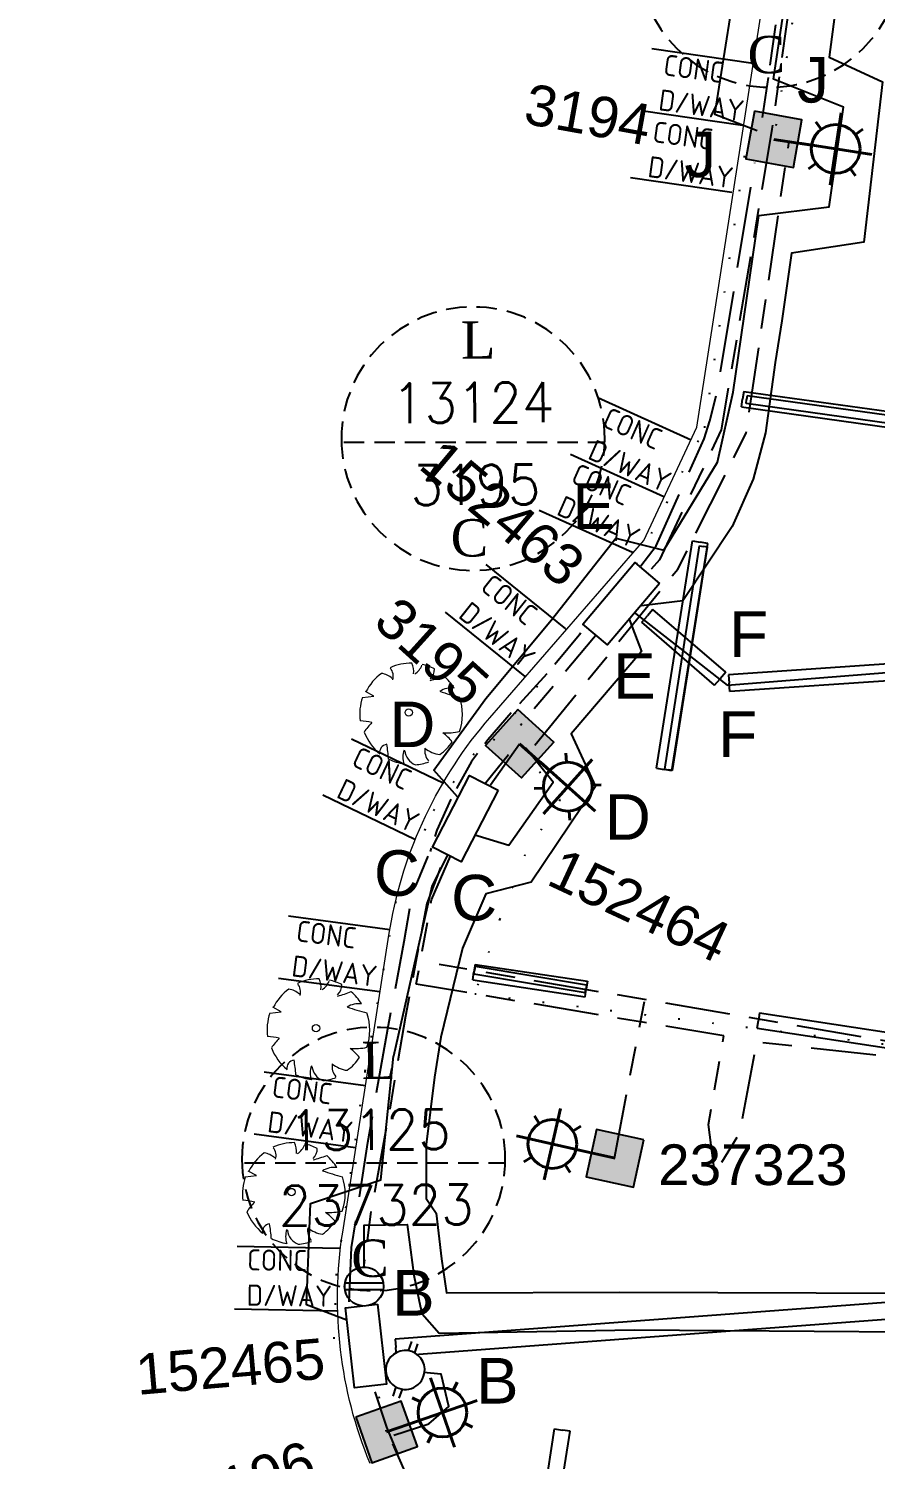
# Model space of a CAD drawing. Header units: metres. Extents: x 297818 to 299097, y 6264861 to 6266140.
# Drawn here: x 298226.2 to 298278.3, y 6265515.3 to 6265603.3 of the extents above; entities that cross this region are included whole.
import ezdxf
from ezdxf.enums import TextEntityAlignment as Align

# ---------------------------------------------------------------- set-up
doc = ezdxf.new("R2010")
doc.units = ezdxf.units.M
for name, pattern in [('Cable Exist UG', [8.2, 4, -1.2, 1.8, -1.2]), ('Cable Remove', [2, 0, -2]), ('HIDDEN2', [0.1875, 0.125, -0.0625]), ('IE Trench LV', [6.5, 5, -1.5]), ('IECLCHAINA', [8.2, 4, -1.2, 1.8, -1.2])]:
    doc.linetypes.add(name, pattern=pattern)
doc.layers.get('0').update_dxf_attribs({"color": 6})
doc.layers.add('Cadastre Land Parcels_SP_EXT', color=9, linetype='Continuous', lineweight=5)
for name, color, linetype in [('Duct_SP_NEW', 2, 'Continuous'), ('Equip_LV_NEW', 2, 'Continuous'), ('Equip_SP_SL_EXT', 7, 'Continuous'), ('Mains_LV_EXT', 7, 'Continuous'), ('Mains_LV_NEW_T84', 2, 'Continuous'), ('Mains_SL_EXT', 7, 'Continuous'), ('Notes_LV_MISC', 7, 'Continuous'), ('Notes_SL_MISC', 7, 'Continuous'), ('Notes_SP_MISC', 7, 'Continuous'), ('SupportsUG_SP_LV_NEW', 2, 'Continuous'), ('SupportsUG_SP_LV_SL_EXT', 7, 'Continuous'), ('SupportsUG_SP_SL_EXT', 7, 'Continuous'), ('Trench_SP_NEW', 2, 'Continuous'), ('UG_Details_SP_MISC', 7, 'Continuous')]:
    doc.layers.add(name, color=color, linetype=linetype)
doc.styles.add('AR12', font='Simplex')
doc.styles.add('COLUMN_LABEL', font='arial.ttf')
doc.styles.add('iecARIAL', font='arial.ttf', dxfattribs={"height": 2})
doc.styles.add('iecNAME', font='times.ttf')
doc.styles.add('IECSYMBOL1', font='isocp.shx')
doc.styles.add('POLE_LABEL', font='arial.ttf')
doc.styles.get("Standard").update_dxf_attribs({"font": 'arial.ttf'})
doc.linetypes.add('Cable New UG', pattern='A,7,-0.25,["x",Standard,S=2,R=0,X=0.2,Y=-0.8],-2.1', length=9.35)
doc.linetypes.add('Cable V', pattern='A,7.2,-0.45,["V",Standard,S=1.5,R=0,X=0,Y=-0.7],-1.8', length=9.45)

# ---------------------------------------------------------------- blocks, each defined once
blk = doc.blocks.new('COLUMN_EXT')
blk.add_hatch(color=256).paths.add_polyline_path([(-1.485, 1.485), (-1.485, -1.485), (1.485, -1.485), (1.485, 1.485)])
blk.add_lwpolyline([(-1.485, -1.485), (1.485, -1.485), (1.485, 1.485), (-1.485, 1.485)], close=True)
for tag, height, style, flags, p in [('ASSET_NUM', 2.5, 'COLUMN_LABEL', 8, (2, 2)), ('STRUCTURE_PLANT_NUMBER', 0.2, 'POLE_LABEL', 9, (1.813, 0.031)), ('STREET_CODE', 0.2, 'COLUMN_LABEL', 9, (1.813, -0.2))]:
    blk.add_attdef(tag, text='', height=height, dxfattribs=dict(style=style, flags=flags)).set_placement(p, align=Align.MIDDLE_LEFT)
at = {"flags": 9}
for tag, p in [('OWNED_BY', (1.813, -0.6)), ('STATE', (1.813, -0.8)), ('COLUMN_TYPE', (1.813, -0.4)), ('STREETNAME', (1.813, -1.6)), ('SUBURB', (1.813, -1.8)), ('USAGE', (1.813, -1)), ('LEGEND', (1.813, -1.2)), ('LOCATION', (1.813, -1.4)), ('NOTES', (1.813, -2))]:
    blk.add_attdef(tag, text='', height=0.2, dxfattribs=at).set_placement(p, align=Align.MIDDLE_LEFT)
at = {"flags": 1}
blk.add_attdef('Z', (1.813, -2.351), '', height=0.2, dxfattribs=at)
blk = doc.blocks.new('*U137')
at = {"lineweight": 40}
for p, q in [((2.583, 1.077), (2.916, 0.623)), ((4.146, 1.636), (3.458, -2.811)), ((0, 0), (2.323, -0.359)), ((5.466, 0.631), (5.012, 0.299)), ((1.578, -0.244), (6.025, -0.931)), ((2.138, -1.806), (2.591, -1.474)), ((5.02, -2.252), (4.688, -1.798))]:
    blk.add_line(p, q, dxfattribs=at)
blk.add_circle((3.802, -0.588), 1.5, dxfattribs=at)
at = {"style": 'iecARIAL', "flags": 8}
blk.add_attdef('ASSET_NUM', (1.5, 1.5), '', height=2.5, dxfattribs=at)
for tag, p, height, flags in [('CONSTRUCTED_VOLTAGE', (0.981, -0.653), 0.2, 9), ('CONTROL_TYPE', (0.981, -0.853), 0.2, 9), ('LANTERN_PURPOSE', (0.981, -1.053), 0.2, 9), ('LNUMBER', (2.181, -3.253), 2.5, 8), ('OPERATING_VOLTAGE', (0.981, -1.653), 0.2, 9), ('ORIENTATION', (0.981, -1.853), 0.2, 9), ('LANTERN_TYPE', (0.981, -1.253), 0.2, 9), ('NO_PHASES', (0.981, -1.453), 0.2, 9), ('OWNED_BY', (0.981, -2.053), 0.2, 9), ('STATE', (0.981, -2.253), 0.2, 9), ('CEXIST', (0.981, -2.653), 0.2, 9), ('USAGE', (0.981, -2.453), 0.2, 9), ('CNEW', (0.981, -2.853), 0.2, 9), ('CNUMBER', (0.981, -3.053), 0.2, 9), ('CREMOVE', (0.981, -3.253), 0.2, 9), ('CREPLACE', (0.981, -3.453), 0.2, 9), ('LKINGHEIGHT', (0.981, -3.653), 0.2, 9), ('LBRACKET', (0.981, -3.853), 0.2, 9), ('LBRACKETVOCAB', (0.981, -4.053), 0.2, 9), ('LCATEGORY', (0.981, -4.253), 0.2, 9), ('LCHARGE1', (0.981, -4.453), 0.2, 9), ('LCHARGE1PERCENT', (0.981, -4.653), 0.2, 9), ('LCHARGE2', (0.981, -4.853), 0.2, 9), ('LCHARGE2PERCENT', (0.981, -5.053), 0.2, 9), ('LCHARGE3', (0.981, -5.253), 0.2, 9), ('LCHARGE3PERCENT', (0.981, -5.453), 0.2, 9), ('LEXIST', (0.981, -5.653), 0.2, 9), ('LLAMP', (0.981, -5.853), 0.2, 9), ('LLAMPVOCAB', (0.981, -6.053), 0.2, 9), ('LMAST', (0.981, -6.253), 0.2, 9), ('LMASTVOCAB', (0.981, -6.453), 0.2, 9), ('LNEW', (0.981, -6.653), 0.2, 9), ('LANTNUMBER', (0.981, -6.853), 0.2, 9), ('LOUTREACH', (0.981, -7.253), 0.2, 9), ('LOUTREACHVOCAB', (0.981, -7.453), 0.2, 9), ('LRATECODE', (0.981, -7.653), 0.2, 9), ('LREMOVE', (0.981, -7.853), 0.2, 9), ('LREPLACE', (0.981, -8.053), 0.2, 9), ('LTYPE', (0.981, -8.253), 0.2, 9), ('LTYPEVOCAB', (0.981, -8.453), 0.2, 9), ('LEGEND', (0.981, -8.653), 0.2, 9), ('LOCATION', (0.981, -8.853), 0.2, 9), ('STREETNAME', (0.981, -9.253), 0.2, 9), ('SUBURB', (0.981, -9.453), 0.2, 1), ('NOTES', (0.981, -9.053), 0.2, 9)]:
    blk.add_attdef(tag, p, '', height=height, dxfattribs=dict(flags=flags))
blk = doc.blocks.new('*U139')
at = {"lineweight": 40}
for p, q in [((0, 0), (1.842, -1.645)), ((2.842, -0.582), (2.874, -1.144)), ((1.281, -1.143), (4.638, -4.14)), ((4.458, -0.963), (1.461, -4.32)), ((5.018, -2.524), (4.457, -2.556)), ((0.9, -2.758), (1.462, -2.726)), ((3.076, -4.7), (3.044, -4.139))]:
    blk.add_line(p, q, dxfattribs=at)
blk.add_circle((2.959, -2.641), 1.5, dxfattribs=at)
at = {"style": 'iecARIAL', "flags": 8}
blk.add_attdef('ASSET_NUM', (1.5, 1.5), '', height=2.5, dxfattribs=at)
for tag, p, height, flags in [('CONSTRUCTED_VOLTAGE', (0.981, -0.653), 0.2, 9), ('CONTROL_TYPE', (0.981, -0.853), 0.2, 9), ('LANTERN_PURPOSE', (0.981, -1.053), 0.2, 9), ('LNUMBER', (2.181, -3.253), 2.5, 8), ('OPERATING_VOLTAGE', (0.981, -1.653), 0.2, 9), ('ORIENTATION', (0.981, -1.853), 0.2, 9), ('LANTERN_TYPE', (0.981, -1.253), 0.2, 9), ('NO_PHASES', (0.981, -1.453), 0.2, 9), ('OWNED_BY', (0.981, -2.053), 0.2, 9), ('STATE', (0.981, -2.253), 0.2, 9), ('CEXIST', (0.981, -2.653), 0.2, 9), ('USAGE', (0.981, -2.453), 0.2, 9), ('CNEW', (0.981, -2.853), 0.2, 9), ('CNUMBER', (0.981, -3.053), 0.2, 9), ('CREMOVE', (0.981, -3.253), 0.2, 9), ('CREPLACE', (0.981, -3.453), 0.2, 9), ('LKINGHEIGHT', (0.981, -3.653), 0.2, 9), ('LBRACKET', (0.981, -3.853), 0.2, 9), ('LBRACKETVOCAB', (0.981, -4.053), 0.2, 9), ('LCATEGORY', (0.981, -4.253), 0.2, 9), ('LCHARGE1', (0.981, -4.453), 0.2, 9), ('LCHARGE1PERCENT', (0.981, -4.653), 0.2, 9), ('LCHARGE2', (0.981, -4.853), 0.2, 9), ('LCHARGE2PERCENT', (0.981, -5.053), 0.2, 9), ('LCHARGE3', (0.981, -5.253), 0.2, 9), ('LCHARGE3PERCENT', (0.981, -5.453), 0.2, 9), ('LEXIST', (0.981, -5.653), 0.2, 9), ('LLAMP', (0.981, -5.853), 0.2, 9), ('LLAMPVOCAB', (0.981, -6.053), 0.2, 9), ('LMAST', (0.981, -6.253), 0.2, 9), ('LMASTVOCAB', (0.981, -6.453), 0.2, 9), ('LNEW', (0.981, -6.653), 0.2, 9), ('LANTNUMBER', (0.981, -6.853), 0.2, 9), ('LOUTREACH', (0.981, -7.253), 0.2, 9), ('LOUTREACHVOCAB', (0.981, -7.453), 0.2, 9), ('LRATECODE', (0.981, -7.653), 0.2, 9), ('LREMOVE', (0.981, -7.853), 0.2, 9), ('LREPLACE', (0.981, -8.053), 0.2, 9), ('LTYPE', (0.981, -8.253), 0.2, 9), ('LTYPEVOCAB', (0.981, -8.453), 0.2, 9), ('LEGEND', (0.981, -8.653), 0.2, 9), ('LOCATION', (0.981, -8.853), 0.2, 9), ('STREETNAME', (0.981, -9.253), 0.2, 9), ('SUBURB', (0.981, -9.453), 0.2, 1), ('NOTES', (0.981, -9.053), 0.2, 9)]:
    blk.add_attdef(tag, p, '', height=height, dxfattribs=dict(flags=flags))
blk = doc.blocks.new('*U141')
at = {"lineweight": 40}
for p, q in [((2.699, 3.32), (4.176, -0.931)), ((4.336, 3.051), (4.091, 2.544)), ((1.312, 0.456), (5.563, 1.933)), ((1.581, 2.093), (2.087, 1.848)), ((0, 0), (2.024, 0.703)), ((5.294, 0.295), (4.787, 0.541)), ((2.538, -0.662), (2.783, -0.156))]:
    blk.add_line(p, q, dxfattribs=at)
blk.add_circle((3.437, 1.194), 1.5, dxfattribs=at)
at = {"style": 'iecARIAL', "flags": 8}
blk.add_attdef('ASSET_NUM', (1.5, 1.5), '', height=2.5, dxfattribs=at)
for tag, p, height, flags in [('CONSTRUCTED_VOLTAGE', (0.981, -0.653), 0.2, 9), ('CONTROL_TYPE', (0.981, -0.853), 0.2, 9), ('LANTERN_PURPOSE', (0.981, -1.053), 0.2, 9), ('LNUMBER', (2.181, -3.253), 2.5, 8), ('OPERATING_VOLTAGE', (0.981, -1.653), 0.2, 9), ('ORIENTATION', (0.981, -1.853), 0.2, 9), ('LANTERN_TYPE', (0.981, -1.253), 0.2, 9), ('NO_PHASES', (0.981, -1.453), 0.2, 9), ('OWNED_BY', (0.981, -2.053), 0.2, 9), ('STATE', (0.981, -2.253), 0.2, 9), ('CEXIST', (0.981, -2.653), 0.2, 9), ('USAGE', (0.981, -2.453), 0.2, 9), ('CNEW', (0.981, -2.853), 0.2, 9), ('CNUMBER', (0.981, -3.053), 0.2, 9), ('CREMOVE', (0.981, -3.253), 0.2, 9), ('CREPLACE', (0.981, -3.453), 0.2, 9), ('LKINGHEIGHT', (0.981, -3.653), 0.2, 9), ('LBRACKET', (0.981, -3.853), 0.2, 9), ('LBRACKETVOCAB', (0.981, -4.053), 0.2, 9), ('LCATEGORY', (0.981, -4.253), 0.2, 9), ('LCHARGE1', (0.981, -4.453), 0.2, 9), ('LCHARGE1PERCENT', (0.981, -4.653), 0.2, 9), ('LCHARGE2', (0.981, -4.853), 0.2, 9), ('LCHARGE2PERCENT', (0.981, -5.053), 0.2, 9), ('LCHARGE3', (0.981, -5.253), 0.2, 9), ('LCHARGE3PERCENT', (0.981, -5.453), 0.2, 9), ('LEXIST', (0.981, -5.653), 0.2, 9), ('LLAMP', (0.981, -5.853), 0.2, 9), ('LLAMPVOCAB', (0.981, -6.053), 0.2, 9), ('LMAST', (0.981, -6.253), 0.2, 9), ('LMASTVOCAB', (0.981, -6.453), 0.2, 9), ('LNEW', (0.981, -6.653), 0.2, 9), ('LANTNUMBER', (0.981, -6.853), 0.2, 9), ('LOUTREACH', (0.981, -7.253), 0.2, 9), ('LOUTREACHVOCAB', (0.981, -7.453), 0.2, 9), ('LRATECODE', (0.981, -7.653), 0.2, 9), ('LREMOVE', (0.981, -7.853), 0.2, 9), ('LREPLACE', (0.981, -8.053), 0.2, 9), ('LTYPE', (0.981, -8.253), 0.2, 9), ('LTYPEVOCAB', (0.981, -8.453), 0.2, 9), ('LEGEND', (0.981, -8.653), 0.2, 9), ('LOCATION', (0.981, -8.853), 0.2, 9), ('STREETNAME', (0.981, -9.253), 0.2, 9), ('SUBURB', (0.981, -9.453), 0.2, 1), ('NOTES', (0.981, -9.053), 0.2, 9)]:
    blk.add_attdef(tag, p, '', height=height, dxfattribs=dict(flags=flags))
blk = doc.blocks.new('*U140')
at = {"lineweight": 40}
for p, q in [((3.968, 2.223), (3.937, -2.277)), ((2.504, 1.441), (2.899, 1.041)), ((5.421, 1.421), (5.021, 1.026)), ((0, 0), (2.456, -0.017)), ((1.703, -0.011), (6.203, -0.043)), ((2.484, -1.475), (2.885, -1.08)), ((5.401, -1.495), (5.006, -1.095))]:
    blk.add_line(p, q, dxfattribs=at)
blk.add_circle((3.953, -0.027), 1.5, dxfattribs=at)
at = {"style": 'iecARIAL', "flags": 8}
blk.add_attdef('ASSET_NUM', (1.5, 1.5), '', height=2.5, dxfattribs=at)
for tag, p, height, flags in [('CONSTRUCTED_VOLTAGE', (0.981, -0.653), 0.2, 9), ('CONTROL_TYPE', (0.981, -0.853), 0.2, 9), ('LANTERN_PURPOSE', (0.981, -1.053), 0.2, 9), ('LNUMBER', (2.181, -3.253), 2.5, 8), ('OPERATING_VOLTAGE', (0.981, -1.653), 0.2, 9), ('ORIENTATION', (0.981, -1.853), 0.2, 9), ('LANTERN_TYPE', (0.981, -1.253), 0.2, 9), ('NO_PHASES', (0.981, -1.453), 0.2, 9), ('OWNED_BY', (0.981, -2.053), 0.2, 9), ('STATE', (0.981, -2.253), 0.2, 9), ('CEXIST', (0.981, -2.653), 0.2, 9), ('USAGE', (0.981, -2.453), 0.2, 9), ('CNEW', (0.981, -2.853), 0.2, 9), ('CNUMBER', (0.981, -3.053), 0.2, 9), ('CREMOVE', (0.981, -3.253), 0.2, 9), ('CREPLACE', (0.981, -3.453), 0.2, 9), ('LKINGHEIGHT', (0.981, -3.653), 0.2, 9), ('LBRACKET', (0.981, -3.853), 0.2, 9), ('LBRACKETVOCAB', (0.981, -4.053), 0.2, 9), ('LCATEGORY', (0.981, -4.253), 0.2, 9), ('LCHARGE1', (0.981, -4.453), 0.2, 9), ('LCHARGE1PERCENT', (0.981, -4.653), 0.2, 9), ('LCHARGE2', (0.981, -4.853), 0.2, 9), ('LCHARGE2PERCENT', (0.981, -5.053), 0.2, 9), ('LCHARGE3', (0.981, -5.253), 0.2, 9), ('LCHARGE3PERCENT', (0.981, -5.453), 0.2, 9), ('LEXIST', (0.981, -5.653), 0.2, 9), ('LLAMP', (0.981, -5.853), 0.2, 9), ('LLAMPVOCAB', (0.981, -6.053), 0.2, 9), ('LMAST', (0.981, -6.253), 0.2, 9), ('LMASTVOCAB', (0.981, -6.453), 0.2, 9), ('LNEW', (0.981, -6.653), 0.2, 9), ('LANTNUMBER', (0.981, -6.853), 0.2, 9), ('LOUTREACH', (0.981, -7.253), 0.2, 9), ('LOUTREACHVOCAB', (0.981, -7.453), 0.2, 9), ('LRATECODE', (0.981, -7.653), 0.2, 9), ('LREMOVE', (0.981, -7.853), 0.2, 9), ('LREPLACE', (0.981, -8.053), 0.2, 9), ('LTYPE', (0.981, -8.253), 0.2, 9), ('LTYPEVOCAB', (0.981, -8.453), 0.2, 9), ('LEGEND', (0.981, -8.653), 0.2, 9), ('LOCATION', (0.981, -8.853), 0.2, 9), ('STREETNAME', (0.981, -9.253), 0.2, 9), ('SUBURB', (0.981, -9.453), 0.2, 1), ('NOTES', (0.981, -9.053), 0.2, 9)]:
    blk.add_attdef(tag, p, '', height=height, dxfattribs=dict(flags=flags))
blk = doc.blocks.new('PILLAR_NEW')
for tag, height, flags, p in [('ASSET_NUM', 2.5, 8, (2, 4)), ('STREET_CODE', 0.2, 9, (1.5, 2)), ('OWNED_BY', 0.2, 9, (1.5, 1.8)), ('OPERATED_BY', 0.2, 9, (1.5, 1.6))]:
    blk.add_attdef(tag, text='', height=height, dxfattribs=dict(flags=flags)).set_placement(p, align=Align.MIDDLE_LEFT)
blk.add_wipeout([(-2.475, 0.99), (2.475, 0.99), (2.475, -0.99), (-2.475, -0.99)])
at = {"lineweight": -3}
blk.add_lwpolyline([(-2.475, 0.99), (2.475, 0.99), (2.475, -0.99), (-2.475, -0.99)], close=True, dxfattribs=at)
for tag, flags, p in [('STATE', 9, (1.5, 1.2)), ('SUPPORT_TYPE', 9, (1.5, 1)), ('USAGE', 9, (1.5, 0.8)), ('MAINTAINED_BY', 9, (1.5, 1.4)), ('SUBURB', 9, (1.5, 0.2)), ('STREETNAME', 9, (1.5, 0)), ('LEGEND', 9, (1.5, 0.6)), ('PARENT', 9, (1.5, 0.4)), ('Z', 1, (1.5, -0.6)), ('LOCATION', 9, (1.5, -0.2)), ('NOTES', 9, (1.5, -0.4))]:
    blk.add_attdef(tag, text='', height=0.2, dxfattribs=dict(flags=flags)).set_placement(p, align=Align.MIDDLE_LEFT)
blk = doc.blocks.new('*U158')
for tag, p, flags in [('OPERATING_VOLTAGE', (1.08, -1.64), 9), ('NO_PHASES', (1.07, -1.92), 9), ('CONSTRUCTED_VOLTAGE', (1.07, -2.19), 9), ('OPERATED_BY', (1.05, -2.9), 9), ('ORIENTATION', (1.06, -3.43), 9), ('OWNED_BY', (1.06, -3.19), 9), ('ACTUAL_STATUS', (1.09, -2.43), 9), ('MAINTAINED_BY', (1.07, -2.66), 9), ('STATE', (1.05, -4.13), 9), ('SWITCH_TYPE', (1.05, -4.38), 9), ('USAGE', (1.07, -3.68), 9), ('NOTES', (1.07, -3.88), 1), ('Z', (1.06, -4.88), 9), ('LEGEND', (1.06, -4.64), 9)]:
    blk.add_attdef(tag, p, '', height=0.2, dxfattribs=dict(flags=flags))
blk.add_wipeout([(-0.62, 5.91), (-0.73, 5.76), (-0.82, 5.59), (-0.88, 5.42), (-0.93, 5.23), (-0.95, 5.05), (-0.94, 4.86), (-0.92, 4.67), (-0.87, 4.49), (-0.79, 4.32), (-0.7, 4.16), (-0.59, 4.01), (-0.46, 3.87), (-0.31, 3.75), (-0.15, 3.66), (0.02, 3.58), (0.2, 3.53), (0.39, 3.49), (0.57, 3.48), (0.76, 3.5), (0.94, 3.54), (1.12, 3.6), (1.29, 3.68), (1.45, 3.79), (1.59, 3.91), (1.71, 4.05), (1.82, 4.2), (1.91, 4.37), (1.98, 4.54), (2.02, 4.72), (2.04, 4.91), (2.04, 5.1), (2.01, 5.28), (1.96, 5.47), (1.89, 5.64), (1.79, 5.8), (1.68, 5.95), (1.55, 6.09), (1.4, 6.2), (1.24, 6.3), (1.07, 6.38), (0.89, 6.43), (0.71, 6.46), (0.52, 6.47), (0.33, 6.46), (0.15, 6.42), (-0.03, 6.36), (-0.2, 6.27), (-0.35, 6.17), (-0.5, 6.05)])
for p, q in [((0.3, 6.45), (0.3, 7.2)), ((0.8, 6.45), (0.8, 7.2)), ((0.3, 3.51), (0.3, 2.76)), ((0.8, 3.51), (0.8, 2.76))]:
    blk.add_line(p, q)
blk.add_lwpolyline([(2.04, 4.98, 1), (-0.95, 4.98, 1)], format="xyb", close=True)
blk = doc.blocks.new('*U208')
for tag, flags, p in [('ACTUAL_STATUS', 9, (1.5, 0)), ('CONSTRUCTED_VOLTAGE', 9, (1.5, -0.2)), ('OPERATING_VOLTAGE', 9, (1.5, -0.6)), ('ORIENTATION', 9, (1.5, -0.8)), ('STATE', 9, (1.5, -1)), ('SWITCH_TYPE', 9, (1.5, -1.2)), ('NO_PHASES', 9, (1.5, -0.4)), ('OWNED_BY', 9, (1.5, -1.8)), ('OPERATED_BY', 9, (1.5, -2)), ('USAGE', 9, (1.5, -1.4)), ('NOTES', 9, (1.5, -1.6)), ('MAINTAINED_BY', 9, (1.5, -2.2)), ('TYPE', 9, (1.5, -2.6)), ('Z', 1, (1.5, -2.8)), ('NUMBER_OF_PHASES', 9, (1.5, -2.4))]:
    blk.add_attdef(tag, text='', height=0.2, dxfattribs=dict(flags=flags)).set_placement(p, align=Align.MIDDLE_LEFT)
blk.add_wipeout([(-3.66, 6.35), (-3.78, 6.21), (-3.88, 6.05), (-3.97, 5.88), (-4.03, 5.71), (-4.07, 5.52), (-4.09, 5.34), (-4.09, 5.15), (-4.06, 4.97), (-4, 4.78), (-3.93, 4.61), (-3.83, 4.45), (-3.72, 4.3), (-3.59, 4.17), (-3.44, 4.06), (-3.28, 3.96), (-3.11, 3.89), (-2.93, 3.83), (-2.74, 3.8), (-2.55, 3.8), (-2.37, 3.81), (-2.18, 3.86), (-2.01, 3.92), (-1.84, 4), (-1.68, 4.11), (-1.54, 4.23), (-1.42, 4.37), (-1.31, 4.53), (-1.23, 4.7), (-1.16, 4.87), (-1.12, 5.06), (-1.11, 5.24), (-1.11, 5.43), (-1.14, 5.62), (-1.19, 5.8), (-1.27, 5.97), (-1.36, 6.13), (-1.48, 6.28), (-1.61, 6.41), (-1.76, 6.53), (-1.92, 6.62), (-2.09, 6.7), (-2.27, 6.75), (-2.46, 6.78), (-2.65, 6.78), (-2.83, 6.77), (-3.02, 6.73), (-3.19, 6.66), (-3.36, 6.58), (-3.51, 6.47)])
for p, q in [((-2.85, 3.81), (-2.85, 6.77)), ((-2.35, 3.81), (-2.35, 6.77))]:
    blk.add_line(p, q)
blk.add_circle((-2.6, 5.29), 1.5)
blk = doc.blocks.new('TREE5')
for p, q in [((-5.82, 1.84), (-4.43, 2)), ((-5.45, 2.55), (-5.45, 2.55)), ((-4.43, 2), (-5.45, 2.55))]:
    blk.add_line(p, q)
blk.add_circle((-0.14, -0.02), 0.451)
for centre, radius, start, end in [((0.17, -0.24), 6.29, 89.3321, 114.3856), ((-3.58, 4.44), 1.54, 343.6555, 39.76), ((-1.8, 5.03), 2.28, 352.0775, 26.6128), ((-0.73, 6.68), 2.38, 304.1868, 338.5411), ((0.17, -0.24), 6.27, 62.8767, 77.7021), ((1.21, 5.35), 1.82, 315.8454, 359.7651), ((0.17, -0.24), 6.22, 126.0751, 153.6245), ((-3.93, 2.18), 2.65, 48.5203, 80.5151), ((-2.62, 22.51), 19.28, 285.4397, 290.7099), ((0.17, -0.24), 6.18, 31.4098, 49.4752), ((0.17, -0.24), 6.34, 160.8426, 187.275), ((5.13, 0.24), 2.76, 83.5323, 121.6544), ((11.59, 24.42), 23.21, 250.0865, 256.3451), ((0.17, -0.24), 6.3, 340.3307, 19.43), ((-6.94, -11.4), 10.4, 77.3728, 85.4649), ((0.21, -6.18), 6.93, 134.7782, 147.3315), ((0.17, -0.24), 6.19, 200.8103, 231.4392), ((4.49, 5.21), 7.74, 266.7455, 282.0146), ((0.26, -7.73), 6.44, 39.6536, 53.993), ((-2.7, -4.95), 1.03, 97.741, 188.8107), ((-15.69, -6.41), 13.08, 2.9465, 10.9238), ((1.74, -5.5), 2.6, 160.6009, 199.3991), ((1.45, -4.49), 2.1, 186.1912, 248.4952), ((3.76, -4.72), 1.93, 170.6314, 220.6278), ((4.11, -1.67), 3.55, 230.4582, 263.1093), ((0.17, -0.24), 6.07, 305.394, 326.2464), ((0.17, -0.24), 6.16, 243.1498, 261.8356), ((0.17, -0.24), 6.23, 274.7236, 290.3277)]:
    blk.add_arc(centre, radius, start, end)

msp = doc.modelspace()

# ---------------------------------------------------------------- linework, layer by layer
at = {"layer": 'Cadastre Land Parcels_SP_EXT', "linetype": 'Continuous'}
msp.add_lwpolyline([(298247.205, 6265515.082), (298247.036, 6265515.502), (298246.874, 6265515.925), (298246.721, 6265516.351), (298246.574, 6265516.778), (298246.434, 6265517.209), (298246.301, 6265517.642), (298246.176, 6265518.077), (298246.059, 6265518.514), (298245.949, 6265518.953), (298245.846, 6265519.395), (298245.751, 6265519.837), (298245.664, 6265520.281), (298245.584, 6265520.727), (298245.512, 6265521.173), (298245.447, 6265521.621), (298245.39, 6265522.07), (298245.341, 6265522.52), (298245.299, 6265522.971), (298245.264, 6265523.422), (298245.238, 6265523.874), (298245.219, 6265524.327), (298245.208, 6265524.779), (298245.205, 6265525.231), (298245.209, 6265525.684), (298245.221, 6265526.137), (298245.241, 6265526.589), (298245.268, 6265527.041), (298245.304, 6265527.492), (298245.347, 6265527.943), (298245.397, 6265528.392), (298245.455, 6265528.841), (298245.521, 6265529.289), (298248.359, 6265547.547), (298248.432, 6265547.994), (298248.513, 6265548.439), (298248.601, 6265548.883), (298248.697, 6265549.325), (298248.801, 6265549.766), (298248.912, 6265550.204), (298249.03, 6265550.641), (298249.156, 6265551.076), (298249.289, 6265551.509), (298249.43, 6265551.939), (298249.577, 6265552.366), (298249.733, 6265552.792), (298249.895, 6265553.215), (298250.064, 6265553.634), (298250.242, 6265554.051), (298250.425, 6265554.465), (298250.616, 6265554.875), (298250.813, 6265555.282), (298251.018, 6265555.686), (298251.229, 6265556.086), (298251.448, 6265556.483), (298251.673, 6265556.875), (298251.904, 6265557.264), (298252.143, 6265557.649), (298252.387, 6265558.03), (298252.639, 6265558.406), (298252.896, 6265558.779), (298253.16, 6265559.147), (298253.43, 6265559.509), (298253.706, 6265559.868), (298253.988, 6265560.222), (298254.277, 6265560.571), (298254.571, 6265560.915), (298264.043, 6265571.809), (298264.043, 6265571.809), (298267.283, 6265578.772), (298273.314, 6265617.564)], dxfattribs=at)
at = {"layer": 'Duct_SP_NEW'}
for p, q in [((298264.592, 6265567.566), (298264.252, 6265567.172)), ((298269.067, 6265563.708), (298264.592, 6265567.566)), ((298263.912, 6265566.779), (298264.252, 6265567.172)), ((298268.387, 6265562.921), (298263.912, 6265566.779)), ((298286.704, 6265564.751), (298269.244, 6265563.557)), ((298268.387, 6265562.921), (298268.727, 6265563.315)), ((298269.067, 6265563.708), (298268.727, 6265563.315)), ((298269.244, 6265563.557), (298269.28, 6265563.038)), ((298286.775, 6265563.713), (298269.315, 6265562.52)), ((298269.315, 6265562.52), (298269.28, 6265563.038)), ((298285.168, 6265525.449), (298248.757, 6265522.725)), ((298285.246, 6265524.412), (298248.835, 6265521.688)), ((298248.757, 6265522.725), (298248.796, 6265522.207)), ((298248.835, 6265521.688), (298248.796, 6265522.207))]:
    msp.add_line(p, q, dxfattribs=at)
at = {"layer": 'Mains_LV_EXT', "linetype": 'Cable Remove'}
for points in [[(298196.497, 6265609.058), (298198.819, 6265611.412), (298202.455, 6265634.072), (298271.051, 6265623.895), (298275.442, 6265618.141), (298272.027, 6265596.46)], [(298254.785, 6265559.534), (298263.565, 6265570.358), (298267.776, 6265578.728), (298270.411, 6265596.675)], [(298244.998, 6265522.742), (298245.135, 6265526.641), (298246.91, 6265539.196), (298248.891, 6265550.134), (298251.103, 6265555.223), (298254.31, 6265559.725)], [(298256.401, 6265559.319), (298258.88, 6265555.863), (298256.725, 6265552.498), (298255.18, 6265548.548), (298253.636, 6265543.951), (298283.433, 6265540.295), (298285.41, 6265537.739), (298284.065, 6265526.797), (298287.15, 6265526.354), (298288.252, 6265520.241)], [(298248.216, 6265517.024), (298247.088, 6265522.335)]]:
    msp.add_lwpolyline(points, dxfattribs=at)
at = {"layer": 'Mains_LV_EXT', "linetype": 'Cable Exist UG', "flags": 128}
msp.add_lwpolyline([(298254.474, 6265482.774), (298256.197, 6265493.531), (298255.449, 6265497.659), (298254.414, 6265503.032), (298248.609, 6265516.285)], dxfattribs=at)
at = {"layer": 'Mains_LV_NEW_T84', "linetype": 'Cable New UG', "flags": 128}
for points in [[(298270.803, 6265635.222), (298271.067, 6265633.614), (298277.563, 6265632.702), (298276.637, 6265623.703), (298276.181, 6265618.392), (298275.773, 6265611.256), (298275.443, 6265608.136), (298276.158, 6265607.154), (298275.425, 6265601.506), (298278.715, 6265600.002), (298277.553, 6265590.138), (298273.108, 6265589.47), (298272.519, 6265585.307), (298272.101, 6265582.747), (298271.522, 6265578.429), (298270.749, 6265575.582), (298269.47, 6265572.659), (298266.423, 6265568.103), (298262.857, 6265567.665), (298263.893, 6265564.992), (298259.571, 6265559.915), (298261.058, 6265556.696), (298257.103, 6265550.804), (298254.33, 6265550.099), (298252.878, 6265546.75), (298251.554, 6265541.285), (298251.16, 6265538.827), (298250.646, 6265534.686), (298250.66, 6265531.367), (298251.274, 6265530.458), (298251.594, 6265527.657), (298251.913, 6265525.569), (298262.544, 6265525.621), (298280.679, 6265525.546), (298288.419, 6265525.762), (298288.971, 6265525.634), (298288.567, 6265523.07), (298288.419, 6265520.625), (298286.889, 6265506.631), (298282.956, 6265507.09)], [(298270.528, 6265587.829), (298271.102, 6265591.776), (298275.426, 6265592.321), (298276.319, 6265598.441), (298272.014, 6265600.168), (298273.248, 6265608.508)], [(298254.026, 6265554.423), (298251.116, 6265557.696), (298254.329, 6265562.101), (298258.354, 6265566.922), (298262.315, 6265571.957), (298265.271, 6265571.208), (298268.565, 6265576.625), (298269.524, 6265580.919), (298270.528, 6265587.829)], [(298251.944, 6265552.445), (298251.003, 6265550.543), (298248.648, 6265540.123)], [(298245.777, 6265523.893), (298243.29, 6265524.825), (298243.549, 6265531.064), (298247.874, 6265532.514), (298248.648, 6265540.123)], [(298246.839, 6265524.888), (298246.839, 6265529.731), (298249.477, 6265529.772), (298249.893, 6265526.652), (298250.298, 6265524.671), (298250.398, 6265524.276)], [(298248.672, 6265516.826), (298250.823, 6265517.515), (298252.038, 6265518.58), (298251.578, 6265520.578), (298247.453, 6265520.961), (298247.295, 6265523.508)]]:
    msp.add_lwpolyline(points, dxfattribs=at)
at = {"layer": 'Mains_LV_NEW_T84', "linetype": 'Cable V', "flags": 128}
for points in [[(298271.007, 6265596.981), (298268.394, 6265597.986), (298270.008, 6265608.201), (298273.143, 6265609.455)], [(298252.9, 6265553.933), (298255.735, 6265553.089), (298258.471, 6265556.954), (298256.776, 6265559.044)]]:
    msp.add_lwpolyline(points, dxfattribs=at)
at = {"layer": 'Mains_SL_EXT', "linetype": 'Cable Exist UG', "flags": 128}
for points in [[(298257.34, 6265559.225), (298266.121, 6265570.049), (298270.332, 6265578.419), (298272.966, 6265596.366)], [(298268.396, 6265532.896), (298268.006, 6265535.923), (298268.959, 6265541.358), (298250.044, 6265544.549), (298250.982, 6265549.728), (298253.194, 6265554.816), (298256.401, 6265559.319)], [(298286.657, 6265515.54), (298286.751, 6265526.847), (298284.711, 6265527.146), (298286.192, 6265537.761), (298284.781, 6265539.443), (298270.962, 6265540.988), (298269.926, 6265535.404), (298268.396, 6265532.896)]]:
    msp.add_lwpolyline(points, dxfattribs=at)
at = {"layer": 'Notes_SL_MISC', "linetype": 'HIDDEN2', "ltscale": 10}
for p, q in [((298245.6, 6265577.84), (298261.577, 6265577.84)), ((298239.487, 6265533.569), (298255.463, 6265533.569))]:
    msp.add_line(p, q, dxfattribs=at)
for points in [[(298263.69, 6265607.763, 1), (298279.886, 6265607.763, 1), (298263.69, 6265607.763)], [(298245.439, 6265578.062, 1), (298261.634, 6265578.062, 1), (298245.439, 6265578.062)]]:
    msp.add_lwpolyline(points, format="xyb", dxfattribs=at)
at = {"layer": 'Notes_SP_MISC', "linetype": 'Continuous'}
for p, q in [((298270.751, 6265601.12), (298264.524, 6265602.016)), ((298270.1, 6265597.31), (298263.873, 6265598.206)), ((298269.439, 6265593.203), (298263.212, 6265594.098)), ((298266.942, 6265577.98), (298261.207, 6265580.567)), ((298265.26, 6265574.5), (298259.525, 6265577.087)), ((298263.345, 6265571.059), (298257.61, 6265573.645)), ((298259.242, 6265566.388), (298254.345, 6265570.337)), ((298256.738, 6265563.444), (298251.84, 6265567.393)), ((298251.73, 6265556.864), (298246.06, 6265559.59)), ((298249.963, 6265553.426), (298244.293, 6265556.153)), ((298248.419, 6265547.88), (298242.183, 6265548.713)), ((298247.806, 6265544.064), (298241.571, 6265544.896)), ((298246.93, 6265538.301), (298240.694, 6265539.133)), ((298246.317, 6265534.484), (298240.081, 6265535.317)), ((298245.336, 6265528.3), (298239.045, 6265528.42))]:
    msp.add_line(p, q, dxfattribs=at)
at = {"layer": 'Trench_SP_NEW', "color": 4, "linetype": 'IE Trench LV', "ltscale": 0.5, "flags": 128}
for points in [[(298271.338, 6265597.796), (298274.166, 6265617.536), (298274.376, 6265619.006)], [(298260.157, 6265566.106), (298258.33, 6265563.898), (298256.035, 6265561.392), (298254.442, 6265559.566), (298253.446, 6265558.234), (298252.288, 6265556.144), (298251.302, 6265554.002), (298250.903, 6265552.698)]]:
    msp.add_lwpolyline(points, dxfattribs=at)
at = {"layer": 'Trench_SP_NEW', "color": 4, "linetype": 'IE Trench LV', "flags": 128}
msp.add_lwpolyline([(298263.846, 6265570.259), (298264.798, 6265571.482), (298267.748, 6265578.065), (298268.09, 6265579.158), (298268.565, 6265580.999), (298270.851, 6265595.017)], dxfattribs=at)
at = {"layer": 'UG_Details_SP_MISC'}
for p, q in [((298270.173, 6265580.974), (298270.106, 6265580.498)), ((298270.173, 6265580.974), (298288.774, 6265578.375)), ((298270.385, 6265580.704), (298270.351, 6265580.466)), ((298288.74, 6265578.137), (298270.385, 6265580.704)), ((298270.04, 6265580.023), (298270.106, 6265580.498)), ((298270.04, 6265580.023), (298288.641, 6265577.424)), ((298270.318, 6265580.229), (298270.351, 6265580.466)), ((298288.674, 6265577.662), (298270.318, 6265580.229)), ((298264.81, 6265557.807), (298267.018, 6265571.777)), ((298265.321, 6265557.75), (298267.466, 6265571.469)), ((298265.758, 6265557.657), (298267.967, 6265571.627)), ((298265.796, 6265557.676), (298267.94, 6265571.395)), ((298267.018, 6265571.777), (298267.493, 6265571.702)), ((298267.466, 6265571.469), (298267.703, 6265571.432)), ((298267.967, 6265571.627), (298267.493, 6265571.702)), ((298267.94, 6265571.395), (298267.703, 6265571.432)), ((298264.81, 6265557.807), (298265.284, 6265557.732)), ((298265.758, 6265557.657), (298265.284, 6265557.732)), ((298265.321, 6265557.75), (298265.559, 6265557.713)), ((298265.796, 6265557.676), (298265.559, 6265557.713)), ((298253.664, 6265545.753), (298253.593, 6265545.278)), ((298253.668, 6265545.619), (298253.628, 6265545.383)), ((298253.664, 6265545.753), (298260.562, 6265544.722)), ((298260.518, 6265544.473), (298253.668, 6265545.619)), ((298253.522, 6265544.804), (298253.593, 6265545.278)), ((298253.522, 6265544.804), (298260.42, 6265543.772)), ((298253.589, 6265545.146), (298253.628, 6265545.383)), ((298260.438, 6265543.999), (298253.589, 6265545.146)), ((298260.562, 6265544.722), (298260.491, 6265544.247)), ((298260.42, 6265543.772), (298260.491, 6265544.247)), ((298260.438, 6265543.999), (298260.478, 6265544.236)), ((298260.518, 6265544.473), (298260.478, 6265544.236)), ((298271.007, 6265541.836), (298271.08, 6265542.311)), ((298271.152, 6265542.785), (298271.08, 6265542.311)), ((298271.152, 6265542.785), (298286.216, 6265540.475)), ((298271.007, 6265541.836), (298286.07, 6265539.526)), ((298256.344, 6265503.239), (298258.552, 6265517.21)), ((298257.292, 6265503.09), (298259.5, 6265517.06)), ((298258.552, 6265517.21), (298259.026, 6265517.135)), ((298259.5, 6265517.06), (298259.026, 6265517.135))]:
    msp.add_line(p, q, dxfattribs=at)
at = {"layer": 'UG_Details_SP_MISC', "color": 7, "linetype": 'Cable Exist UG', "flags": 128}
for points in [[(298241.32, 6265628.29), (298270.637, 6265623.534), (298274.781, 6265617.588), (298271.909, 6265597.095), (298268.795, 6265578.605), (298264.989, 6265570.627), (298256.45, 6265560.445)], [(298255.724, 6265558.629), (298252.774, 6265555.003), (298250.701, 6265549.504), (298249.386, 6265542.57), (298248.329, 6265536.384), (298247.229, 6265530.412), (298246.787, 6265526.949), (298246.891, 6265521.309), (298248.21, 6265517.313), (298254.477, 6265502.256), (298254.763, 6265499.142), (298255.205, 6265493.966), (298254.983, 6265491.435), (298254.225, 6265483.639)], [(298285.487, 6265539.924), (298251.451, 6265545.757)], [(298262.228, 6265533.837), (298264.067, 6265543.472)]]:
    msp.add_lwpolyline(points, dxfattribs=at)

# ---------------------------------------------------------------- block references
at = {"layer": 'Cadastre Land Parcels_SP_EXT', "color": 3, "xscale": 0.5, "yscale": 0.5, "zscale": 0.5}
for p in [(298249.652, 6265561.246), (298243.954, 6265541.842), (298242.446, 6265531.776)]:
    msp.add_blockref('TREE5', p, dxfattribs=at)
at = {"layer": 'Equip_SP_SL_EXT'}
for name, p in [('*U137', (298272.027, 6265596.46)), ('*U139', (298256.401, 6265559.319)), ('*U141', (298248.216, 6265517.024))]:
    msp.add_blockref(name, p, dxfattribs=at)
at = {"layer": 'Equip_SP_SL_EXT', "rotation": 167.5845842672136}
msp.add_blockref('*U140', (298262.263, 6265533.837), dxfattribs=at)
at = {"layer": 'SupportsUG_SP_LV_SL_EXT'}
ref = msp.add_blockref('COLUMN_EXT', (298272.027, 6265596.46), dxfattribs=dict(at, rotation=259.7841793840208))
ref.add_attrib('ASSET_NUM', '3194', dxfattribs={"layer": '0', "height": 2.5, "rotation": 349.8204, "style": 'COLUMN_LABEL'}).set_placement((298264.647, 6265598.54), align=Align.TOP_RIGHT)
ref = msp.add_blockref('COLUMN_EXT', (298256.401, 6265559.319), dxfattribs=dict(at, rotation=227.8381264496566))
ref.add_attrib('ASSET_NUM', '3195', dxfattribs={"layer": '0', "height": 2.5, "rotation": 317.87435, "style": 'COLUMN_LABEL'}).set_placement((298254.745, 6265563.311), align=Align.TOP_RIGHT)
ref = msp.add_blockref('COLUMN_EXT', (298248.216, 6265517.024), dxfattribs=dict(at, rotation=289.4527161809633))
ref.add_attrib('ASSET_NUM', '3196', dxfattribs={"layer": '0', "height": 2.5, "rotation": 19.48894, "style": 'COLUMN_LABEL'}).set_placement((298243.23, 6265516.553), align=Align.TOP_RIGHT)
at = {"layer": 'SupportsUG_SP_SL_EXT'}
ref = msp.add_blockref('COLUMN_EXT', (298262.263, 6265533.837), dxfattribs=dict(at, rotation=167.5845842672136))
ref.add_attrib('ASSET_NUM', '237323', dxfattribs={"layer": '0', "height": 2.5, "style": 'COLUMN_LABEL'}).set_placement((298276.562, 6265534.693), align=Align.TOP_RIGHT)

# ---------------------------------------------------------------- texts
at = {"layer": 'Notes_LV_MISC', "color": 2, "linetype": 'Cable New UG', "char_height": 2.8, "attachment_point": 1, "style": 'iecARIAL'}
for s, insert in [('J', (298266.527, 6265596.94)), ('D', (298248.393, 6265561.908)), ('F', (298268.61, 6265561.302)), ('C', (298247.443, 6265552.767)), ('B', (298253.725, 6265521.567))]:
    msp.add_mtext_dynamic_manual_height_columns(s, width=12.86037, gutter_width=10, heights=[2.8], dxfattribs=dict(at, insert=insert))
at = {"layer": 'Notes_SL_MISC', "linetype": 'IECLCHAINA', "lineweight": 0, "style": 'iecNAME'}
for s, p in [('C', (298270.419, 6265600.515)), ('L', (298252.803, 6265582.977)), ('C', (298252.167, 6265570.815)), ('L', (298246.689, 6265538.706))]:
    msp.add_text(s, height=2.293, rotation=0.41928, dxfattribs=at).set_placement(p)
at = {"layer": 'Notes_SL_MISC', "lineweight": 0, "style": 'AR12', "width": 0.948629}
for s, p in [('13124', (298253.553, 6265578.312, 35.967)), ('3195', (298253.705, 6265573.271, 35.967)), ('13125', (298247.191, 6265533.63, 35.967)), ('237323', (298247.592, 6265529, 35.967))]:
    msp.add_text(s, height=2.4538, rotation=0.39044, dxfattribs=at).set_placement(p, align=Align.BOTTOM_CENTER)
at = {"layer": 'Notes_SP_MISC', "color": 7, "char_height": 1.3, "width": 98.31785, "attachment_point": 4, "style": 'IECSYMBOL1'}
for insert, rotation in [((298265.121, 6265599.979), 352.1175), ((298264.46, 6265595.871), 352.1175), ((298261.217, 6265578.445), 336.02248), ((298259.301, 6265575.003), 336.02248), ((298253.643, 6265568.47), 321.42068), ((298245.803, 6265557.613), 334.61319), ((298242.553, 6265546.753), 352.69358), ((298241.064, 6265537.174), 352.69358)]:
    msp.add_mtext('CONC\\PD/WAY', dxfattribs=dict(at, insert=insert, rotation=rotation))
at = {"layer": 'Notes_SP_MISC', "color": 2, "linetype": 'Cable New UG', "char_height": 2.8, "attachment_point": 1, "style": 'iecARIAL'}
for s, insert in [('J', (298273.457, 6265601.521)), ('F', (298269.285, 6265567.448)), ('E', (298262.151, 6265564.877)), ('C', (298252.188, 6265551.26)), ('B', (298248.568, 6265526.969))]:
    msp.add_mtext_dynamic_manual_height_columns(s, width=12.86037, gutter_width=10, heights=[2.8], dxfattribs=dict(at, insert=insert))

# ---------------------------------------------------------------- next in the draw order: block references
at = {"layer": 'SupportsUG_SP_LV_NEW'}
ref = msp.add_blockref('PILLAR_NEW', (298246.96, 6265522.304), dxfattribs=dict(at, rotation=276.3827703362384))
ref.add_attrib('ASSET_NUM', '152465', dxfattribs={"layer": '0', "height": 2.5, "rotation": 5}).set_placement((298232.807, 6265520.54), align=Align.MIDDLE_LEFT)

# ---------------------------------------------------------------- next in the draw order: linework, layer by layer
at = {"layer": 'Notes_SP_MISC', "linetype": 'Continuous'}
msp.add_line((298245.16, 6265524.439), (298238.87, 6265524.559), dxfattribs=at)

# ---------------------------------------------------------------- next in the draw order: block references
at = {"layer": 'Equip_LV_NEW', "linetype": 'Cable New UG', "ltscale": 0.5, "xscale": 0.8, "yscale": 0.8, "zscale": 0.8, "rotation": 90}
msp.add_blockref('*U208', (298251.072, 6265528.039), dxfattribs=at)
at = {"layer": 'Equip_LV_NEW', "linetype": 'Continuous', "xscale": 0.7999999999999997, "yscale": 0.7999999999999997, "zscale": 0.7999999999999997, "rotation": 340.8324854575202}
msp.add_blockref('*U158', (298247.65, 6265517.212), dxfattribs=at)

# ---------------------------------------------------------------- next in the draw order: texts
at = {"layer": 'Notes_SP_MISC', "color": 7, "insert": (298239.635, 6265526.515), "char_height": 1.3, "width": 98.31785, "attachment_point": 4, "rotation": 359.20864, "style": 'IECSYMBOL1'}
msp.add_mtext('CONC\\PD/WAY', dxfattribs=at)

# ---------------------------------------------------------------- next in the draw order: linework, layer by layer
at = {"layer": 'Mains_LV_NEW_T84', "linetype": 'Cable New UG', "flags": 128}
msp.add_lwpolyline([(298250.398, 6265524.276), (298251.463, 6265523.086), (298263.457, 6265523.299), (298291.071, 6265523.09), (298287.834, 6265494.254), (298281.51, 6265495.178)], dxfattribs=at)
at = {"layer": 'Notes_SL_MISC', "linetype": 'HIDDEN2', "ltscale": 10}
msp.add_lwpolyline([(298239.325, 6265533.792, 1), (298255.52, 6265533.792, 1), (298239.325, 6265533.792)], format="xyb", dxfattribs=at)
at = {"layer": 'Trench_SP_NEW', "color": 4, "linetype": 'IE Trench LV', "flags": 128}
msp.add_lwpolyline([(298245.923, 6265525.008), (298246.068, 6265528.354), (298247.067, 6265534.811), (298248.302, 6265541.792), (298249.311, 6265547.171), (298249.776, 6265549.967), (298250.777, 6265552.412)], dxfattribs=at)

# ---------------------------------------------------------------- next in the draw order: texts
at = {"layer": 'Notes_SL_MISC', "linetype": 'IECLCHAINA', "lineweight": 0, "style": 'iecNAME'}
msp.add_text('C', height=2.293, rotation=0.41928, dxfattribs=at).set_placement((298246.053, 6265526.544))

# ---------------------------------------------------------------- next in the draw order: block references
at = {"layer": 'SupportsUG_SP_LV_NEW'}
ref = msp.add_blockref('PILLAR_NEW', (298253.063, 6265554.713), dxfattribs=dict(at, rotation=242.7573076263153))
ref.add_attrib('ASSET_NUM', '152464', dxfattribs={"layer": '0', "height": 2.5, "rotation": 335}).set_placement((298258.484, 6265551.846), align=Align.MIDDLE_LEFT)

# ---------------------------------------------------------------- next in the draw order: linework, layer by layer
at = {"layer": 'Mains_LV_NEW_T84', "linetype": 'Cable V', "flags": 128}
msp.add_lwpolyline([(298262.873, 6265567.833), (298269.155, 6265562.923), (298288.516, 6265564.448), (298286.836, 6265557.704)], dxfattribs=at)

# ---------------------------------------------------------------- next in the draw order: texts
at = {"layer": 'Notes_SP_MISC', "color": 2, "linetype": 'Cable New UG', "insert": (298261.639, 6265556.214), "char_height": 2.8, "attachment_point": 1, "style": 'iecARIAL'}
msp.add_mtext_dynamic_manual_height_columns('D', width=12.86037, gutter_width=10, heights=[2.8], dxfattribs=at)

# ---------------------------------------------------------------- next in the draw order: block references
at = {"layer": 'SupportsUG_SP_LV_NEW'}
ref = msp.add_blockref('PILLAR_NEW', (298262.642, 6265567.918), dxfattribs=dict(at, rotation=229.7758273372606))
ref.add_attrib('ASSET_NUM', '152463', dxfattribs={"layer": '0', "height": 2.5, "rotation": 320}).set_placement((298250.897, 6265577.252), align=Align.MIDDLE_LEFT)

# ---------------------------------------------------------------- next in the draw order: linework, layer by layer
at = {"color": 2, "linetype": 'Cable New UG', "ltscale": 0.5}
msp.add_circle((298457.335, 6265500.668), 639.422, dxfattribs=at)

# ---------------------------------------------------------------- next in the draw order: texts
at = {"layer": 'Notes_LV_MISC', "color": 2, "linetype": 'Cable New UG', "insert": (298259.637, 6265575.318), "char_height": 2.8, "attachment_point": 1, "style": 'iecARIAL'}
msp.add_mtext_dynamic_manual_height_columns('E', width=12.86037, gutter_width=10, heights=[2.8], dxfattribs=at)

doc.saveas('drawing.dxf')
